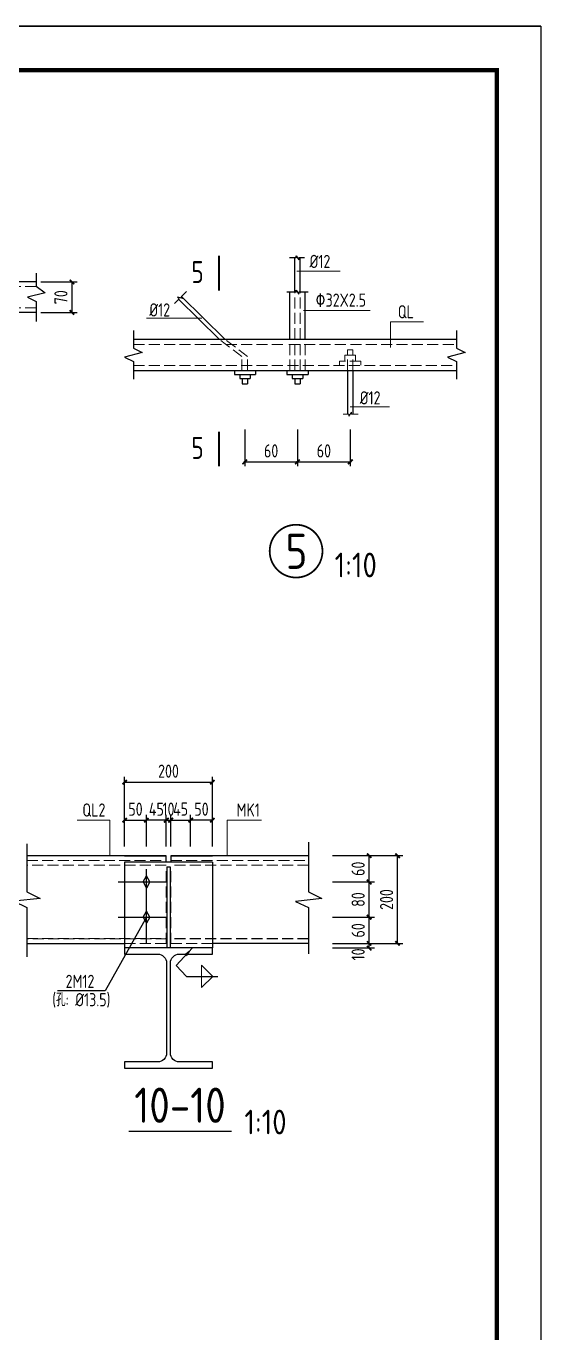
# Model space of a CAD drawing. Header units: millimetres. Extents: x 865974 to 875117, y 41124 to 44891.
# Drawn here: x 870494 to 870611, y 41420.6 to 41717.6 of the extents above; entities that cross this region are included whole.
import ezdxf

# ---------------------------------------------------------------- set-up
doc = ezdxf.new("R2010")
doc.units = ezdxf.units.MM
doc.header["$LTSCALE"] = 1000
doc.header["$MEASUREMENT"] = 0
doc.linetypes.add('DASH', pattern=[0.35, 0.25, -0.1])
doc.linetypes.add('DOTE', pattern=[2.42, 2, -0.2, 0.02, -0.2])
for name, color, linetype, lineweight in [('1', 4, 'Continuous', 70), ('D3', 62, 'Continuous', 9), ('LZ', 64, 'Continuous', 9), ('数字', 3, 'Continuous', 9)]:
    doc.layers.add(name, color=color, linetype=linetype, lineweight=lineweight)
for name, color, linetype in [('D1', 112, 'Continuous'), ('D2', 6, 'Continuous'), ('DIM', 7, 'Continuous'), ('DOTE', 1, 'DOTE'), ('M_Thin', 7, 'Continuous'), ('Prof', 2, 'Continuous'), ('PUB_DIM', 3, 'Continuous'), ('THIN', 7, 'Continuous'), ('文字', 7, 'Continuous'), ('桩', 6, 'Continuous')]:
    doc.layers.add(name, color=color, linetype=linetype)
doc.styles.add('GBHZ', font='gbenor.shx', dxfattribs={"width": 0.9, "bigfont": 'gbcbig.shx'})
doc.dimstyles.new('100', dxfattribs={"dimscale": 0, "dimtxt": 3, "dimasz": 0.01, "dimexe": 1, "dimexo": 2, "dimgap": 1, "dimtad": 1, "dimdec": 0, "dimlfac": 100, "dimdsep": 46, "dimtxsty": 'GBHZ', "dimblk": 'JT', "dimcen": -2.5, "dimclrd": 7, "dimclre": 7, "dimclrt": 7, "dimadec": 0, "dimazin": 0, "dimtfac": 1, "dimtdec": 0, "dimtix": 1, "dimtmove": 2, "dimatfit": 3, "dimldrblk": 'JT', "dimfxl": 0, "dimtolj": 1, "dimlwd": -1, "dimlwe": -1, "dimarcsym": 0})
doc.dimstyles.new('Y10', dxfattribs={"dimscale": 0, "dimtxt": 3, "dimasz": 0.01, "dimexe": 1.2, "dimexo": 1, "dimgap": 1, "dimtad": 1, "dimdec": 0, "dimlfac": 10, "dimzin": 0, "dimdsep": 46, "dimtxsty": 'GBHZ', "dimblk1": 'DX', "dimblk2": 'DX', "dimsah": 1, "dimcen": 0.09, "dimdle": 1, "dimadec": 0, "dimazin": 0, "dimtfac": 1, "dimtdec": 0, "dimtix": 1, "dimtmove": 2, "dimatfit": 3, "dimldrblk": 'DX', "dimfxl": 0, "dimtolj": 1, "dimtzin": 0, "dimarcsym": 0})

# ---------------------------------------------------------------- blocks, each defined once
blk = doc.blocks.new('JT')
at = {"color": 3}
blk.add_line((-20, 0), (20, 0), dxfattribs=at)
at = {"color": 3, "const_width": 40}
blk.add_lwpolyline([(-53, -53), (53, 53)], dxfattribs=at)
blk = doc.blocks.new('*D532')
at = {"layer": 'Defpoints', "color": 0, "linetype": 'ByBlock', "transparency": 16777216}
for p in [(870555.67, 41627.89, 6.02), (870567.67, 41627.89, 6.02), (870567.67, 41618.57)]:
    blk.add_point(p, dxfattribs=at)
at = {"layer": 'DIM', "color": 7, "linetype": 'ByBlock', "transparency": 16777216}
for p, q in [((870555.67, 41625.89), (870555.67, 41617.57)), ((870567.67, 41625.89), (870567.67, 41617.57)), ((870555.68, 41618.57), (870567.66, 41618.57))]:
    blk.add_line(p, q, dxfattribs=at)
at = {"layer": 'DIM', "color": 7, "linetype": 'ByBlock', "transparency": 16777216, "xscale": 0.01, "yscale": 0.01, "zscale": 0.01, "rotation": 180}
blk.add_blockref('JT', (870555.67, 41618.57), dxfattribs=at)
at = {"layer": 'DIM', "color": 7, "linetype": 'ByBlock', "transparency": 16777216, "xscale": 0.01, "yscale": 0.01, "zscale": 0.01}
blk.add_blockref('JT', (870567.67, 41618.57), dxfattribs=at)
at = {"layer": 'DIM', "color": 7, "linetype": 'ByBlock', "transparency": 16777216, "insert": (870561.67, 41621.07), "char_height": 3, "attachment_point": 5, "style": 'GBHZ'}
blk.add_mtext('\\A1;60', dxfattribs=at)
blk = doc.blocks.new('*D533')
at = {"layer": 'Defpoints', "color": 0, "linetype": 'ByBlock', "transparency": 16777216}
for p in [(870543.67, 41627.89, 6.02), (870555.67, 41627.89, 6.02), (870555.67, 41618.57)]:
    blk.add_point(p, dxfattribs=at)
at = {"layer": 'DIM', "color": 7, "linetype": 'ByBlock', "transparency": 16777216}
for p, q in [((870543.67, 41625.89), (870543.67, 41617.57)), ((870555.67, 41625.89), (870555.67, 41617.57)), ((870543.68, 41618.57), (870555.66, 41618.57))]:
    blk.add_line(p, q, dxfattribs=at)
at = {"layer": 'DIM', "color": 7, "linetype": 'ByBlock', "transparency": 16777216, "xscale": 0.01, "yscale": 0.01, "zscale": 0.01, "rotation": 180}
blk.add_blockref('JT', (870543.67, 41618.57), dxfattribs=at)
at = {"layer": 'DIM', "color": 7, "linetype": 'ByBlock', "transparency": 16777216, "xscale": 0.01, "yscale": 0.01, "zscale": 0.01}
blk.add_blockref('JT', (870555.67, 41618.57), dxfattribs=at)
at = {"layer": 'DIM', "color": 7, "linetype": 'ByBlock', "transparency": 16777216, "insert": (870549.67, 41621.07), "char_height": 3, "attachment_point": 5, "style": 'GBHZ'}
blk.add_mtext('\\A1;60', dxfattribs=at)
blk = doc.blocks.new('DX')
at = {"color": 0, "linetype": 'ByBlock', "const_width": 40}
blk.add_lwpolyline([(-54, -51), (46, 49)], dxfattribs=at)
blk = doc.blocks.new('*D564')
at = {"layer": 'Defpoints', "color": 0, "linetype": 'ByBlock', "transparency": 16777216}
for p in [(870496.29, 41659.49), (870496.29, 41652.49), (870504.39, 41652.49)]:
    blk.add_point(p, dxfattribs=at)
at = {"layer": 'DIM', "color": 0, "linetype": 'ByBlock', "lineweight": -2, "transparency": 16777216}
for p, q in [((870497.29, 41659.49), (870505.59, 41659.49)), ((870504.39, 41659.48), (870504.39, 41652.5)), ((870497.29, 41652.49), (870505.59, 41652.49))]:
    blk.add_line(p, q, dxfattribs=at)
at = {"layer": 'DIM', "color": 0, "linetype": 'ByBlock', "lineweight": -2, "transparency": 16777216, "xscale": 0.01, "yscale": 0.01, "zscale": 0.01}
for p, rotation in [((870504.39, 41659.49), 90), ((870504.39, 41652.49), 270)]:
    blk.add_blockref('DX', p, dxfattribs=dict(at, rotation=rotation))
at = {"layer": 'DIM', "color": 0, "linetype": 'ByBlock', "transparency": 16777216, "insert": (870501.89, 41655.99), "char_height": 3, "attachment_point": 5, "rotation": 90, "style": 'GBHZ'}
blk.add_mtext('\\A1;70', dxfattribs=at)
blk = doc.blocks.new('*D695')
at = {"layer": 'Defpoints', "color": 0, "linetype": 'ByBlock', "transparency": 16777216}
for p in [(870562.59, 41509.09), (870571.95, 41509.09), (870562.59, 41508.09)]:
    blk.add_point(p, dxfattribs=at)
at = {"layer": 'DIM', "color": 0, "linetype": 'ByBlock', "lineweight": -2, "transparency": 16777216}
for p, q in [((870563.59, 41509.09), (870573.15, 41509.09)), ((870571.95, 41509.1), (870571.95, 41509.11)), ((870571.95, 41508.09), (870571.95, 41509.09)), ((870563.59, 41508.09), (870573.15, 41508.09)), ((870571.95, 41508.08), (870571.95, 41508.07))]:
    blk.add_line(p, q, dxfattribs=at)
at = {"layer": 'DIM', "color": 0, "linetype": 'ByBlock', "lineweight": -2, "transparency": 16777216, "xscale": 0.01, "yscale": 0.01, "zscale": 0.01}
for p, rotation in [((870571.95, 41509.09), 270), ((870571.95, 41508.09), 90)]:
    blk.add_blockref('DX', p, dxfattribs=dict(at, rotation=rotation))
at = {"layer": 'DIM', "color": 0, "linetype": 'ByBlock', "transparency": 16777216, "insert": (870569.45, 41506.62), "char_height": 3, "attachment_point": 5, "rotation": 90, "style": 'GBHZ'}
blk.add_mtext('\\A1;10', dxfattribs=at)
blk = doc.blocks.new('*D696')
at = {"layer": 'Defpoints', "color": 0, "linetype": 'ByBlock', "transparency": 16777216}
for p in [(870562.59, 41515.09), (870571.95, 41515.09), (870562.59, 41509.09)]:
    blk.add_point(p, dxfattribs=at)
at = {"layer": 'DIM', "color": 0, "linetype": 'ByBlock', "lineweight": -2, "transparency": 16777216}
for p, q in [((870563.59, 41515.09), (870573.15, 41515.09)), ((870571.95, 41509.1), (870571.95, 41515.08)), ((870563.59, 41509.09), (870573.15, 41509.09))]:
    blk.add_line(p, q, dxfattribs=at)
at = {"layer": 'DIM', "color": 0, "linetype": 'ByBlock', "lineweight": -2, "transparency": 16777216, "xscale": 0.01, "yscale": 0.01, "zscale": 0.01}
for p, rotation in [((870571.95, 41515.09), 90), ((870571.95, 41509.09), 270)]:
    blk.add_blockref('DX', p, dxfattribs=dict(at, rotation=rotation))
at = {"layer": 'DIM', "color": 0, "linetype": 'ByBlock', "transparency": 16777216, "insert": (870569.45, 41512.09), "char_height": 3, "attachment_point": 5, "rotation": 90, "style": 'GBHZ'}
blk.add_mtext('\\A1;60', dxfattribs=at)
blk = doc.blocks.new('*D697')
at = {"layer": 'Defpoints', "color": 0, "linetype": 'ByBlock', "transparency": 16777216}
for p in [(870562.59, 41523.09), (870571.95, 41523.09), (870562.59, 41515.09)]:
    blk.add_point(p, dxfattribs=at)
at = {"layer": 'DIM', "color": 0, "linetype": 'ByBlock', "lineweight": -2, "transparency": 16777216}
for p, q in [((870563.59, 41523.09), (870573.15, 41523.09)), ((870571.95, 41515.1), (870571.95, 41523.08)), ((870563.59, 41515.09), (870573.15, 41515.09))]:
    blk.add_line(p, q, dxfattribs=at)
at = {"layer": 'DIM', "color": 0, "linetype": 'ByBlock', "lineweight": -2, "transparency": 16777216, "xscale": 0.01, "yscale": 0.01, "zscale": 0.01}
for p, rotation in [((870571.95, 41523.09), 90), ((870571.95, 41515.09), 270)]:
    blk.add_blockref('DX', p, dxfattribs=dict(at, rotation=rotation))
at = {"layer": 'DIM', "color": 0, "linetype": 'ByBlock', "transparency": 16777216, "insert": (870569.45, 41519.09), "char_height": 3, "attachment_point": 5, "rotation": 90, "style": 'GBHZ'}
blk.add_mtext('\\A1;80', dxfattribs=at)
blk = doc.blocks.new('*D698')
at = {"layer": 'Defpoints', "color": 0, "linetype": 'ByBlock', "transparency": 16777216}
for p in [(870562.59, 41529.09), (870571.95, 41529.09), (870562.59, 41523.09)]:
    blk.add_point(p, dxfattribs=at)
at = {"layer": 'DIM', "color": 0, "linetype": 'ByBlock', "lineweight": -2, "transparency": 16777216}
for p, q in [((870563.59, 41529.09), (870573.15, 41529.09)), ((870571.95, 41523.1), (870571.95, 41529.08)), ((870563.59, 41523.09), (870573.15, 41523.09))]:
    blk.add_line(p, q, dxfattribs=at)
at = {"layer": 'DIM', "color": 0, "linetype": 'ByBlock', "lineweight": -2, "transparency": 16777216, "xscale": 0.01, "yscale": 0.01, "zscale": 0.01}
for p, rotation in [((870571.95, 41529.09), 90), ((870571.95, 41523.09), 270)]:
    blk.add_blockref('DX', p, dxfattribs=dict(at, rotation=rotation))
at = {"layer": 'DIM', "color": 0, "linetype": 'ByBlock', "transparency": 16777216, "insert": (870569.45, 41526.09), "char_height": 3, "attachment_point": 5, "rotation": 90, "style": 'GBHZ'}
blk.add_mtext('\\A1;60', dxfattribs=at)
blk = doc.blocks.new('*D702')
at = {"layer": 'Defpoints', "color": 0, "linetype": 'ByBlock', "transparency": 16777216}
for p in [(870521.34, 41537.13), (870516.34, 41530.18), (870521.34, 41530.18)]:
    blk.add_point(p, dxfattribs=at)
at = {"layer": 'DIM', "color": 0, "linetype": 'ByBlock', "lineweight": -2, "transparency": 16777216}
for p, q in [((870516.34, 41531.18), (870516.34, 41538.33)), ((870516.35, 41537.13), (870521.33, 41537.13)), ((870521.34, 41531.18), (870521.34, 41538.33))]:
    blk.add_line(p, q, dxfattribs=at)
at = {"layer": 'DIM', "color": 0, "linetype": 'ByBlock', "lineweight": -2, "transparency": 16777216, "xscale": 0.01, "yscale": 0.01, "zscale": 0.01, "rotation": 180}
blk.add_blockref('DX', (870516.34, 41537.13), dxfattribs=at)
at = {"layer": 'DIM', "color": 0, "linetype": 'ByBlock', "lineweight": -2, "transparency": 16777216, "xscale": 0.01, "yscale": 0.01, "zscale": 0.01}
blk.add_blockref('DX', (870521.34, 41537.13), dxfattribs=at)
at = {"layer": 'DIM', "color": 0, "linetype": 'ByBlock', "transparency": 16777216, "insert": (870518.84, 41539.63), "char_height": 3, "attachment_point": 5, "style": 'GBHZ'}
blk.add_mtext('\\A1;50', dxfattribs=at)
blk = doc.blocks.new('*D703')
at = {"layer": 'Defpoints', "color": 0, "linetype": 'ByBlock', "transparency": 16777216}
for p in [(870521.34, 41537.13), (870521.34, 41530.18), (870525.84, 41530.12)]:
    blk.add_point(p, dxfattribs=at)
at = {"layer": 'DIM', "color": 0, "linetype": 'ByBlock', "lineweight": -2, "transparency": 16777216}
for p, q in [((870521.33, 41537.13), (870521.32, 41537.13)), ((870521.34, 41531.18), (870521.34, 41538.33)), ((870525.84, 41537.13), (870521.34, 41537.13)), ((870525.84, 41531.12), (870525.84, 41538.33)), ((870525.85, 41537.13), (870525.86, 41537.13))]:
    blk.add_line(p, q, dxfattribs=at)
at = {"layer": 'DIM', "color": 0, "linetype": 'ByBlock', "lineweight": -2, "transparency": 16777216, "xscale": 0.01, "yscale": 0.01, "zscale": 0.01}
blk.add_blockref('DX', (870521.34, 41537.13), dxfattribs=at)
at = {"layer": 'DIM', "color": 0, "linetype": 'ByBlock', "lineweight": -2, "transparency": 16777216, "xscale": 0.01, "yscale": 0.01, "zscale": 0.01, "rotation": 180}
blk.add_blockref('DX', (870525.84, 41537.13), dxfattribs=at)
at = {"layer": 'DIM', "color": 0, "linetype": 'ByBlock', "transparency": 16777216, "insert": (870523.59, 41539.63), "char_height": 3, "attachment_point": 5, "style": 'GBHZ'}
blk.add_mtext('\\A1;45', dxfattribs=at)
blk = doc.blocks.new('*D704')
at = {"layer": 'Defpoints', "color": 0, "linetype": 'ByBlock', "transparency": 16777216}
for p in [(870531.34, 41537.13), (870531.34, 41530.18), (870536.34, 41530.18)]:
    blk.add_point(p, dxfattribs=at)
at = {"layer": 'DIM', "color": 0, "linetype": 'ByBlock', "lineweight": -2, "transparency": 16777216}
for p, q in [((870531.34, 41531.18), (870531.34, 41538.33)), ((870536.33, 41537.13), (870531.35, 41537.13)), ((870536.34, 41531.18), (870536.34, 41538.33))]:
    blk.add_line(p, q, dxfattribs=at)
at = {"layer": 'DIM', "color": 0, "linetype": 'ByBlock', "lineweight": -2, "transparency": 16777216, "xscale": 0.01, "yscale": 0.01, "zscale": 0.01, "rotation": 180}
blk.add_blockref('DX', (870531.34, 41537.13), dxfattribs=at)
at = {"layer": 'DIM', "color": 0, "linetype": 'ByBlock', "lineweight": -2, "transparency": 16777216, "xscale": 0.01, "yscale": 0.01, "zscale": 0.01}
blk.add_blockref('DX', (870536.34, 41537.13), dxfattribs=at)
at = {"layer": 'DIM', "color": 0, "linetype": 'ByBlock', "transparency": 16777216, "insert": (870533.84, 41539.63), "char_height": 3, "attachment_point": 5, "style": 'GBHZ'}
blk.add_mtext('\\A1;50', dxfattribs=at)
blk = doc.blocks.new('*D705')
at = {"layer": 'Defpoints', "color": 0, "linetype": 'ByBlock', "transparency": 16777216}
for p in [(870536.34, 41545.77), (870516.34, 41532.18), (870536.34, 41532.18)]:
    blk.add_point(p, dxfattribs=at)
at = {"layer": 'DIM', "color": 0, "linetype": 'ByBlock', "lineweight": -2, "transparency": 16777216}
for p, q in [((870516.34, 41533.18), (870516.34, 41546.97)), ((870516.35, 41545.77), (870536.33, 41545.77)), ((870536.34, 41533.18), (870536.34, 41546.97))]:
    blk.add_line(p, q, dxfattribs=at)
at = {"layer": 'DIM', "color": 0, "linetype": 'ByBlock', "lineweight": -2, "transparency": 16777216, "xscale": 0.01, "yscale": 0.01, "zscale": 0.01, "rotation": 180}
blk.add_blockref('DX', (870516.34, 41545.77), dxfattribs=at)
at = {"layer": 'DIM', "color": 0, "linetype": 'ByBlock', "lineweight": -2, "transparency": 16777216, "xscale": 0.01, "yscale": 0.01, "zscale": 0.01}
blk.add_blockref('DX', (870536.34, 41545.77), dxfattribs=at)
at = {"layer": 'DIM', "color": 0, "linetype": 'ByBlock', "transparency": 16777216, "insert": (870526.34, 41548.27), "char_height": 3, "attachment_point": 5, "style": 'GBHZ'}
blk.add_mtext('\\A1;200', dxfattribs=at)
blk = doc.blocks.new('*D706')
at = {"layer": 'Defpoints', "color": 0, "linetype": 'ByBlock', "transparency": 16777216}
for p in [(870526.84, 41537.13), (870525.84, 41530.12), (870526.84, 41530.14)]:
    blk.add_point(p, dxfattribs=at)
at = {"layer": 'DIM', "color": 0, "linetype": 'ByBlock', "lineweight": -2, "transparency": 16777216}
for p, q in [((870525.83, 41537.13), (870525.82, 41537.13)), ((870525.84, 41531.12), (870525.84, 41538.33)), ((870525.84, 41537.13), (870526.84, 41537.13)), ((870526.84, 41531.14), (870526.84, 41538.33)), ((870526.85, 41537.13), (870526.86, 41537.13))]:
    blk.add_line(p, q, dxfattribs=at)
at = {"layer": 'DIM', "color": 0, "linetype": 'ByBlock', "lineweight": -2, "transparency": 16777216, "xscale": 0.01, "yscale": 0.01, "zscale": 0.01}
blk.add_blockref('DX', (870525.84, 41537.13), dxfattribs=at)
at = {"layer": 'DIM', "color": 0, "linetype": 'ByBlock', "lineweight": -2, "transparency": 16777216, "xscale": 0.01, "yscale": 0.01, "zscale": 0.01, "rotation": 180}
blk.add_blockref('DX', (870526.84, 41537.13), dxfattribs=at)
at = {"layer": 'DIM', "color": 0, "linetype": 'ByBlock', "transparency": 16777216, "insert": (870526.34, 41539.63), "char_height": 3, "attachment_point": 5, "style": 'GBHZ'}
blk.add_mtext('\\A1;10', dxfattribs=at)
blk = doc.blocks.new('*D707')
at = {"layer": 'Defpoints', "color": 0, "linetype": 'ByBlock', "transparency": 16777216}
for p in [(870531.34, 41537.15), (870526.84, 41530.14), (870531.34, 41530.2)]:
    blk.add_point(p, dxfattribs=at)
at = {"layer": 'DIM', "color": 0, "linetype": 'ByBlock', "lineweight": -2, "transparency": 16777216}
for p, q in [((870526.83, 41537.15), (870526.82, 41537.15)), ((870526.84, 41531.14), (870526.84, 41538.35)), ((870526.84, 41537.15), (870531.34, 41537.15)), ((870531.34, 41531.2), (870531.34, 41538.35)), ((870531.35, 41537.15), (870531.36, 41537.15))]:
    blk.add_line(p, q, dxfattribs=at)
at = {"layer": 'DIM', "color": 0, "linetype": 'ByBlock', "lineweight": -2, "transparency": 16777216, "xscale": 0.01, "yscale": 0.01, "zscale": 0.01}
blk.add_blockref('DX', (870526.84, 41537.15), dxfattribs=at)
at = {"layer": 'DIM', "color": 0, "linetype": 'ByBlock', "lineweight": -2, "transparency": 16777216, "xscale": 0.01, "yscale": 0.01, "zscale": 0.01, "rotation": 180}
blk.add_blockref('DX', (870531.34, 41537.15), dxfattribs=at)
at = {"layer": 'DIM', "color": 0, "linetype": 'ByBlock', "transparency": 16777216, "insert": (870529.09, 41539.65), "char_height": 3, "attachment_point": 5, "style": 'GBHZ'}
blk.add_mtext('\\A1;45', dxfattribs=at)
blk = doc.blocks.new('*D708')
at = {"layer": 'Defpoints', "color": 0, "linetype": 'ByBlock', "transparency": 16777216}
for p in [(870563.59, 41529.09), (870578.41, 41529.09), (870563.59, 41509.09)]:
    blk.add_point(p, dxfattribs=at)
at = {"layer": 'DIM', "color": 0, "linetype": 'ByBlock', "lineweight": -2, "transparency": 16777216}
for p, q in [((870564.59, 41529.09), (870579.61, 41529.09)), ((870578.41, 41509.1), (870578.41, 41529.08)), ((870564.59, 41509.09), (870579.61, 41509.09))]:
    blk.add_line(p, q, dxfattribs=at)
at = {"layer": 'DIM', "color": 0, "linetype": 'ByBlock', "lineweight": -2, "transparency": 16777216, "xscale": 0.01, "yscale": 0.01, "zscale": 0.01}
for p, rotation in [((870578.41, 41529.09), 90), ((870578.41, 41509.09), 270)]:
    blk.add_blockref('DX', p, dxfattribs=dict(at, rotation=rotation))
at = {"layer": 'DIM', "color": 0, "linetype": 'ByBlock', "transparency": 16777216, "insert": (870575.91, 41519.09), "char_height": 3, "attachment_point": 5, "rotation": 90, "style": 'GBHZ'}
blk.add_mtext('\\A1;200', dxfattribs=at)

msp = doc.modelspace()

# ---------------------------------------------------------------- linework, layer by layer
at = {"color": 0}
for p, q in [((870610.986, 41717.604), (869769.986, 41717.604)), ((869769.986, 41717.604), (870610.986, 41717.604)), ((870610.986, 41717.604), (870610.986, 41123.604))]:
    msp.add_line(p, q, dxfattribs=at)
at = {"color": 0, "const_width": 1}
msp.add_lwpolyline([(870600.986, 41133.604), (869794.986, 41133.604), (869794.986, 41707.604), (870600.986, 41707.604)], close=True, dxfattribs=at)
at = {"linetype": 'ByBlock', "ltscale": 0.5, "const_width": 0.4}
msp.add_lwpolyline([(870549.342, 41598.278, 1), (870561.342, 41598.278, 1)], format="xyb", close=True, dxfattribs=at)
at = {"layer": '1', "color": 2, "const_width": 0.48, "elevation": -6.024}
for points in [[(870537.804, 41657.495), (870537.804, 41665.417)], [(870537.804, 41617.525), (870537.804, 41625.447)]]:
    msp.add_lwpolyline(points, dxfattribs=at)
at = {"layer": 'D1', "color": 251}
for p, q in [((870555.396, 41664.919), (870553.875, 41664.919)), ((870555.396, 41664.919), (870555.396, 41665.387)), ((870555.396, 41665.387), (870555.981, 41664.451)), ((870557.269, 41664.919), (870555.981, 41664.919)), ((870555.981, 41664.451), (870555.981, 41664.919)), ((870529.206, 41656.092), (870530.41, 41657.308)), ((870555.396, 41657.597), (870555.981, 41656.661)), ((870555.396, 41657.129), (870555.396, 41657.597)), ((870527.724, 41654.596), (870528.743, 41655.625)), ((870529.58, 41655.722), (870528.369, 41655.995)), ((870528.369, 41655.995), (870528.743, 41655.625)), ((870529.206, 41656.092), (870529.58, 41655.722)), ((870555.396, 41657.129), (870553.209, 41657.129)), ((870558.123, 41657.129), (870555.981, 41657.129)), ((870555.981, 41656.661), (870555.981, 41657.129)), ((870521.345, 41515.086), (870511.933, 41498.37)), ((870533.871, 41504.206), (870536.441, 41501.637)), ((870530.412, 41501.637), (870537.558, 41501.637)), ((870533.871, 41499.068), (870536.441, 41501.637)), ((870511.933, 41498.37), (870501.11, 41498.37))]:
    msp.add_line(p, q, dxfattribs=at)
at = {"layer": 'D2'}
for p, q in [((870555.081, 41657.129), (870555.081, 41664.93)), ((870556.251, 41657.129), (870556.251, 41664.93)), ((870496.291, 41659.487), (870457.073, 41659.487)), ((870537.823, 41646.446), (870528.648, 41655.529)), ((870539.139, 41646.446), (870529.3, 41656.187)), ((870553.911, 41646.446), (870553.911, 41657.129)), ((870557.421, 41646.446), (870557.421, 41657.129)), ((870496.291, 41652.489), (870457.073, 41652.489)), ((870518.358, 41646.446), (870553.678, 41646.446)), ((870553.678, 41646.446), (870591.775, 41646.446)), ((870518.358, 41639.334), (870588.726, 41639.334)), ((870518.358, 41639.334), (870591.775, 41639.334)), ((870541.318, 41639.334), (870541.318, 41638.432)), ((870541.318, 41638.432), (870546.127, 41638.432)), ((870542.52, 41638.432), (870542.52, 41637.53)), ((870542.52, 41637.53), (870544.924, 41637.53)), ((870543.121, 41637.53), (870543.121, 41636.328)), ((870544.323, 41637.53), (870544.323, 41636.328)), ((870544.924, 41638.432), (870544.924, 41637.53)), ((870546.127, 41639.334), (870546.127, 41638.432)), ((870553.246, 41639.334), (870553.246, 41638.432)), ((870553.246, 41638.432), (870558.054, 41638.432)), ((870554.448, 41638.432), (870554.448, 41637.53)), ((870554.448, 41637.53), (870556.852, 41637.53)), ((870555.049, 41637.53), (870555.049, 41636.328)), ((870556.251, 41637.53), (870556.251, 41636.328)), ((870556.852, 41638.432), (870556.852, 41637.53)), ((870558.054, 41639.334), (870558.054, 41638.432)), ((870567.05, 41639.334), (870567.05, 41629.417)), ((870568.252, 41639.334), (870568.252, 41629.417)), ((870543.121, 41636.328), (870544.323, 41636.328)), ((870555.049, 41636.328), (870556.251, 41636.328)), ((870525.845, 41529.043), (870494.15, 41529.043)), ((870516.345, 41529.043), (870525.845, 41529.043)), ((870516.345, 41527.551), (870516.345, 41508.088)), ((870536.345, 41527.551), (870516.345, 41527.551)), ((870525.845, 41527.551), (870525.845, 41529.043)), ((870525.995, 41526.551), (870525.995, 41508.088)), ((870525.995, 41526.551), (870526.695, 41526.551)), ((870526.695, 41526.551), (870526.695, 41508.088)), ((870526.845, 41529.043), (870536.345, 41529.043)), ((870558.196, 41529.043), (870526.845, 41529.043)), ((870526.845, 41529.043), (870526.845, 41527.551)), ((870536.345, 41527.551), (870536.345, 41508.088)), ((870494.15, 41509.089), (870516.345, 41509.089)), ((870558.196, 41509.089), (870536.345, 41509.089))]:
    msp.add_line(p, q, dxfattribs=at)
at = {"layer": 'D3', "color": 251}
for p, q in [((870565.375, 41661.893), (870555.539, 41661.893)), ((870557.044, 41652.956), (870572.219, 41652.956)), ((870533.886, 41651.221), (870521.37, 41651.221)), ((870576.832, 41650.393, -6.024), (870576.832, 41644.577, -6.024)), ((870576.832, 41650.393, -6.024), (870584.294, 41650.393, -6.024)), ((870576.605, 41631.115), (870567.63, 41631.115)), ((870513.024, 41537.153), (870505.562, 41537.153)), ((870513.024, 41537.153), (870513.024, 41529.043)), ((870539.666, 41537.153), (870547.509, 41537.153)), ((870539.666, 41537.153), (870539.666, 41529.043)), ((870528.119, 41504.107), (870531.79, 41508.088)), ((870528.119, 41504.107), (870530.412, 41501.637)), ((870533.871, 41499.068), (870533.871, 41504.206))]:
    msp.add_line(p, q, dxfattribs=at)
at = {"layer": 'D3'}
for p, q in [((870566.064, 41629.417), (870567.351, 41629.417)), ((870567.937, 41629.885), (870567.351, 41628.949)), ((870567.351, 41628.949), (870567.351, 41629.417)), ((870567.937, 41629.417), (870567.937, 41629.885)), ((870567.937, 41629.417), (870569.458, 41629.417))]:
    msp.add_line(p, q, dxfattribs=at)
at = {"layer": 'D3', "color": 251}
msp.add_solid([(870530.527, 41506.196), (870531.79, 41508.088), (870530.527, 41506.196), (870529.978, 41506.676)], dxfattribs=at)
at = {"layer": 'DOTE', "linetype": 'DOTE', "ltscale": 5}
for p, q in [((870521.345, 41509.089), (870521.345, 41525.972)), ((870514.894, 41523.089), (870525.845, 41523.089)), ((870514.894, 41515.086), (870525.845, 41515.086))]:
    msp.add_line(p, q, dxfattribs=at)
at = {"layer": 'LZ', "linetype": 'DASH', "ltscale": 0.01}
for p, q in [((870496.291, 41658.417), (870457.073, 41658.417)), ((870496.291, 41653.559), (870457.073, 41653.559))]:
    msp.add_line(p, q, dxfattribs=at)
at = {"layer": 'LZ', "color": 251, "linetype": 'DASH', "ltscale": 0.01}
for p, q in [((870555.081, 41646.446), (870555.081, 41657.129)), ((870556.251, 41646.446), (870556.251, 41657.129)), ((870543.007, 41642.502), (870537.823, 41646.446)), ((870544.323, 41642.502), (870539.139, 41646.446)), ((870553.911, 41639.334), (870553.911, 41646.446)), ((870555.081, 41639.334), (870555.081, 41646.403)), ((870556.251, 41639.334), (870556.251, 41646.347)), ((870557.421, 41639.334), (870557.421, 41646.347)), ((870518.358, 41645.275), (870552.508, 41645.275)), ((870543.007, 41639.334), (870543.007, 41642.502)), ((870544.323, 41639.334), (870544.323, 41642.502)), ((870553.678, 41645.275), (870591.775, 41645.275)), ((870566.449, 41641.438), (870566.449, 41642.84)), ((870568.853, 41642.84), (870566.449, 41642.84)), ((870567.05, 41639.334), (870567.05, 41644.042)), ((870568.252, 41644.042), (870567.05, 41644.042)), ((870568.252, 41639.334), (870568.252, 41644.042)), ((870568.853, 41641.438), (870568.853, 41642.84)), ((870518.358, 41640.504), (870591.775, 41640.504)), ((870570.055, 41641.438), (870565.247, 41641.438)), ((870565.247, 41640.536), (870565.247, 41641.438)), ((870570.055, 41640.536), (870570.055, 41641.438)), ((870494.15, 41527.972), (870525.845, 41527.972)), ((870525.845, 41526.902), (870494.15, 41526.902)), ((870526.845, 41527.972), (870558.196, 41527.972)), ((870558.196, 41526.902), (870526.845, 41526.902)), ((870525.845, 41525.551), (870525.845, 41509.089)), ((870526.845, 41525.551), (870526.845, 41509.089)), ((870494.15, 41510.23), (870525.845, 41510.23)), ((870525.995, 41510.16), (870494.15, 41510.16)), ((870516.345, 41509.089), (870525.845, 41509.089)), ((870558.196, 41510.23), (870526.845, 41510.23)), ((870558.196, 41510.16), (870526.845, 41510.16)), ((870536.345, 41509.089), (870526.845, 41509.089))]:
    msp.add_line(p, q, dxfattribs=at)
at = {"layer": 'M_Thin', "color": 7, "elevation": 4.991}
for points in [[(870494.15, 41531.74), (870494.15, 41520.816), (870497.15, 41519.316), (870491.15, 41518.695), (870494.15, 41517.316), (870494.15, 41506.068)], [(870558.196, 41532.133), (870558.196, 41520.816), (870561.196, 41519.316), (870555.196, 41518.639), (870558.196, 41517.316), (870558.196, 41506.723)]]:
    msp.add_lwpolyline(points, dxfattribs=at)
at = {"layer": 'Prof'}
msp.add_lwpolyline([(870516.345, 41480.787), (870536.345, 41480.787), (870536.345, 41482.187), (870528.795, 41482.187, -0.4142136), (870526.795, 41484.187), (870526.795, 41504.688, -0.4142136), (870528.795, 41506.688), (870536.345, 41506.688), (870536.345, 41508.088), (870516.345, 41508.088), (870516.345, 41506.688), (870523.895, 41506.688, -0.4142136), (870525.895, 41504.688), (870525.895, 41484.187, -0.4142136), (870523.895, 41482.187), (870516.345, 41482.187)], format="xyb", close=True, dxfattribs=at)
at = {"layer": 'THIN', "linetype": 'ByBlock'}
for p, q in [((870496.291, 41661.487), (870496.291, 41658.488)), ((870496.291, 41658.488), (870498.291, 41656.988)), ((870498.291, 41656.988), (870494.291, 41655.988)), ((870494.291, 41655.988), (870496.291, 41654.988)), ((870496.291, 41654.988), (870496.291, 41650.489)), ((870518.358, 41648.446), (870518.358, 41644.39)), ((870591.775, 41648.446), (870591.775, 41644.39)), ((870520.358, 41643.39), (870516.358, 41642.39)), ((870516.358, 41642.39), (870518.358, 41641.39)), ((870518.358, 41644.39), (870520.358, 41643.39)), ((870593.775, 41643.39), (870589.775, 41642.39)), ((870589.775, 41642.39), (870591.775, 41641.39)), ((870591.775, 41644.39), (870593.775, 41643.39)), ((870518.358, 41641.39), (870518.358, 41637.334)), ((870591.775, 41641.39), (870591.775, 41637.334))]:
    msp.add_line(p, q, dxfattribs=at)
at = {"layer": '文字', "color": 6, "const_width": 0.32, "elevation": 5}
msp.add_lwpolyline([(870517.312, 41466.388), (870540.715, 41466.388)], dxfattribs=at)
at = {"layer": '桩'}
for p, q in [((870520.596, 41523.089), (870521.345, 41524.47)), ((870522.094, 41523.089), (870521.345, 41524.47)), ((870520.596, 41523.089), (870521.345, 41521.707)), ((870522.094, 41523.089), (870521.345, 41521.707)), ((870520.596, 41515.086), (870521.345, 41516.467)), ((870520.596, 41515.086), (870521.345, 41513.704)), ((870522.094, 41515.086), (870521.345, 41516.467)), ((870522.094, 41515.086), (870521.345, 41513.704))]:
    msp.add_line(p, q, dxfattribs=at)

# ---------------------------------------------------------------- texts
at = {"layer": 'PUB_DIM', "style": 'GBHZ', "width": 0.9}
for p in [(870531.559, 41659.2, -6.024), (870531.559, 41619.23, -6.024)]:
    msp.add_text('5', height=5, dxfattribs=at).set_placement(p)
at = {"layer": '数字', "style": 'GBHZ', "width": 0.9}
for s, p in [('%%C12', (870558.418, 41662.625)), ('%%C12', (870521.996, 41651.607)), ('%%13032X2.5', (870559.741, 41653.833)), ('QL', (870578.471, 41651.182, -6.024)), ('%%C12', (870569.824, 41631.621)), ('QL2', (870506.762, 41537.942)), ('MK1', (870541.815, 41537.942)), ('2M12', (870502.961, 41498.994)), ('(孔: %%C13.5)', (870499.924, 41494.829))]:
    msp.add_text(s, height=3, dxfattribs=at).set_placement(p)
at = {"layer": '文字', "color": 6, "style": 'GBHZ'}
for s, height, p in [('5', 8, (870552.947, 41594.245)), ('1:10', 5.6, (870564.108, 41592.326, -0.009)), ('10-10', 8, (870518.563, 41468.339, 5)), ('1:10', 5.6, (870543.595, 41465.718, 5))]:
    msp.add_text(s, height=height, dxfattribs=at).set_placement(p)

# ---------------------------------------------------------------- dimensions: what is measured, and where the dimension line sits
at = {"layer": 'DIM', "linetype": 'ByBlock'}
for base, p1, p2, angle, picture, middle in [((870504.391, 41652.489), (870496.291, 41659.487), (870496.291, 41652.489), 270, '*D564', (870501.891, 41655.988)), ((870571.952, 41529.086), (870562.594, 41523.089), (870562.594, 41529.086), 90, '*D698', (870569.452, 41526.088)), ((870578.409, 41529.086), (870563.594, 41509.089), (870563.594, 41529.086), 90, '*D708', (870575.909, 41519.088)), ((870571.952, 41523.089), (870562.594, 41515.086), (870562.594, 41523.089), 90, '*D697', (870569.452, 41519.087)), ((870571.952, 41515.086), (870562.594, 41509.089), (870562.594, 41515.086), 90, '*D696', (870569.452, 41512.087))]:
    dim = msp.add_linear_dim(base=base, p1=p1, p2=p2, angle=angle, dimstyle='Y10', override={"dimscale": 1}, dxfattribs=at)
    dim.commit()
    dim.dimension.update_dxf_attribs({"geometry": picture, "text_midpoint": middle})
at = {"layer": 'DIM', "color": 4, "linetype": 'ByBlock'}
for base, p1, p2, dimstyle, override, picture, middle in [((870555.666, 41618.571, -6.024), (870543.665, 41627.893), (870555.666, 41627.893), '100', {"dimscale": 1, "dimlfac": 5}, '*D533', (870549.666, 41621.071, -6.024)), ((870567.667, 41618.571, -6.024), (870555.666, 41627.893), (870567.667, 41627.893), '100', {"dimscale": 1, "dimlfac": 5}, '*D532', (870561.666, 41621.071, -6.024)), ((870536.345, 41545.772), (870516.345, 41532.185), (870536.345, 41532.185), 'Y10', {"dimscale": 1}, '*D705', (870526.345, 41548.272)), ((870521.345, 41537.132), (870516.345, 41530.185), (870521.345, 41530.185), 'Y10', {"dimscale": 1}, '*D702', (870518.845, 41539.632)), ((870526.845, 41537.132), (870525.845, 41530.121), (870526.845, 41530.135), 'Y10', {"dimscale": 1}, '*D706', (870526.345, 41539.632)), ((870531.345, 41537.146), (870526.845, 41530.135), (870531.345, 41530.199), 'Y10', {"dimscale": 1}, '*D707', (870529.095, 41539.646))]:
    dim = msp.add_linear_dim(base=base, p1=p1, p2=p2, dimstyle=dimstyle, override=override, dxfattribs=at)
    dim.commit()
    dim.dimension.update_dxf_attribs({"geometry": picture, "text_midpoint": middle})
for base, p1, p2, picture, middle in [((870521.345, 41537.132), (870525.845, 41530.121), (870521.345, 41530.185), '*D703', (870523.595, 41539.632)), ((870531.345, 41537.132), (870536.345, 41530.185), (870531.345, 41530.185), '*D704', (870533.845, 41539.632))]:
    dim = msp.add_linear_dim(base=base, p1=p1, p2=p2, angle=180, dimstyle='Y10', override={"dimscale": 1}, dxfattribs=at)
    dim.commit()
    dim.dimension.update_dxf_attribs({"geometry": picture, "text_midpoint": middle})
at = {"layer": 'DIM', "linetype": 'ByBlock'}
dim = msp.add_linear_dim(base=(870571.952, 41509.089), p1=(870562.594, 41508.088), p2=(870562.594, 41509.089), angle=90, dimstyle='Y10', override={"dimscale": 1}, dxfattribs=at)
dim.commit()
dim.dimension.update_dxf_attribs({"geometry": '*D695', "text_midpoint": (870569.452, 41506.62), "dimtype": 160})

doc.saveas('drawing.dxf')
